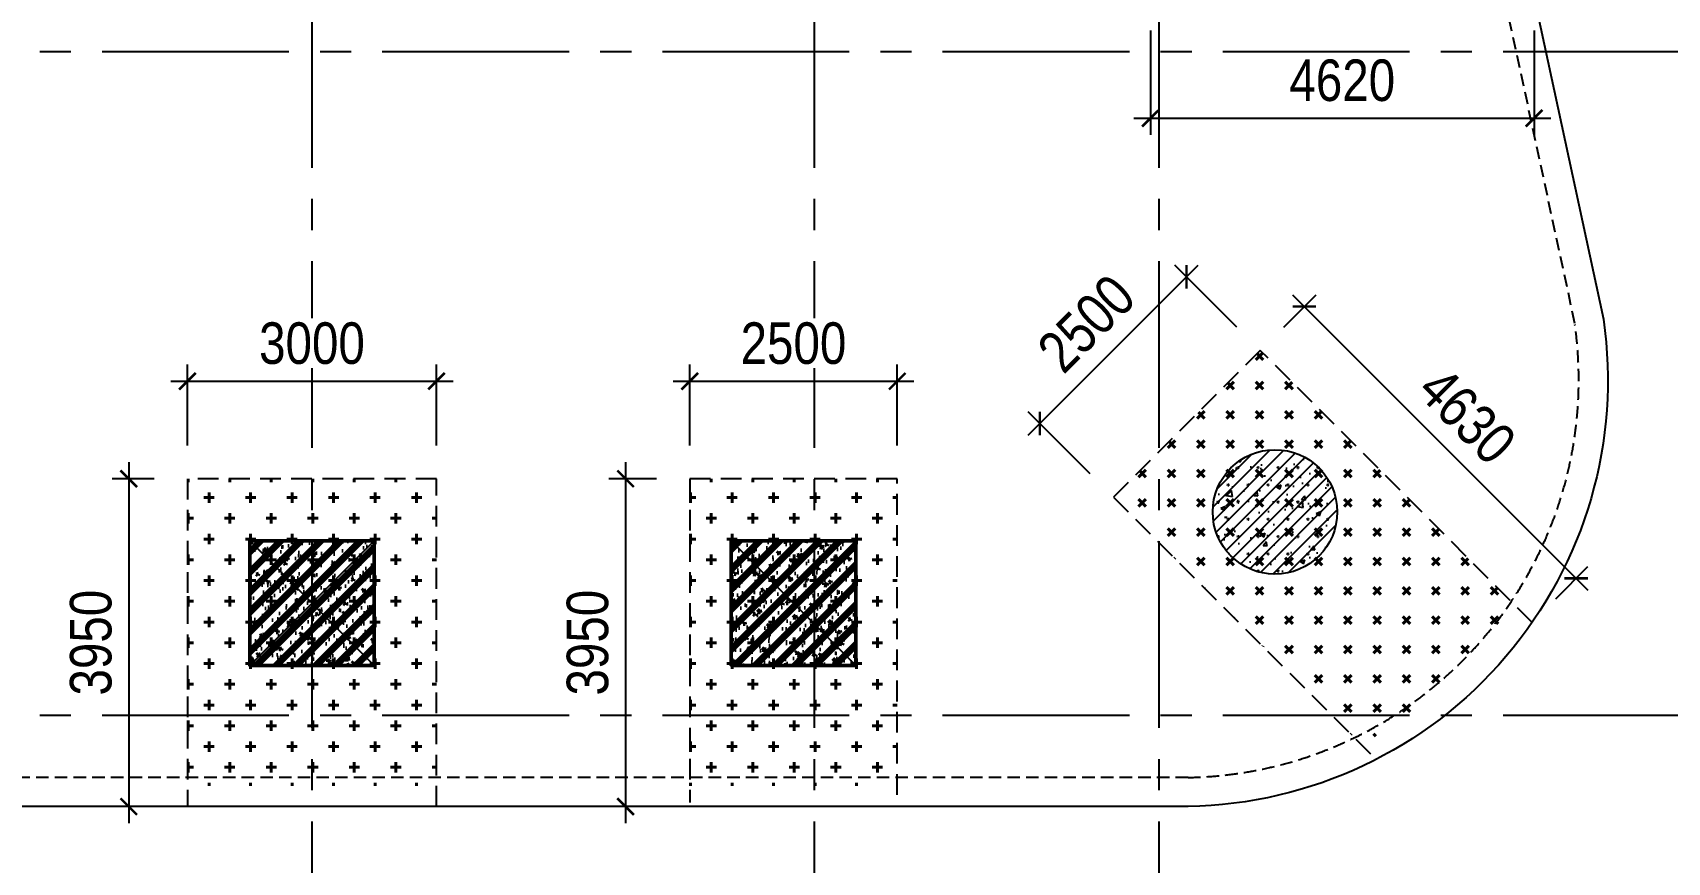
# Model space of a CAD drawing. Header units: millimetres. Extents: x -80883 to 1826631, y -376836 to 309394.
# Drawn here: x 1386722 to 1406412, y -337098 to -327101 of the extents above; entities that cross this region are included whole.
import ezdxf

# ---------------------------------------------------------------- set-up
doc = ezdxf.new("R2010")
doc.units = ezdxf.units.MM
doc.header["$LTSCALE"] = 100
doc.header["$PDMODE"] = 32
doc.header["$PDSIZE"] = 2.5
for name, pattern in [('CENTER2', [1.125, 0.75, -0.125, 0.125, -0.125]), ('DASHED', [4.5, 3, -1.5]), ('HIDDEN', [0.375, 0.25, -0.125])]:
    doc.linetypes.add(name, pattern=pattern)
doc.layers.add('0-Hatch', color=250, linetype='Continuous', lineweight=40)
doc.layers.add('KT-Net cot vach', color=6, linetype='Continuous', lineweight=50)
for name, color, linetype in [('0-khuat', 3, 'HIDDEN'), ('A-GLAZ', 135, 'Continuous'), ('ccu11-Khuat', 9, 'DASHED'), ('ccu11-Thay', 7, 'Continuous'), ('ccu12-Hatch', 250, 'Continuous'), ('ccu12-Truc', 13, 'CENTER2'), ('KC-Betong', 6, 'Continuous'), ('KC2-DIM', 251, 'Continuous')]:
    doc.layers.add(name, color=color, linetype=linetype)
doc.styles.add('Arial Narrow', font='ARIALN.TTF')
doc.dimstyles.new('ccu12-200', dxfattribs={"dimscale": 200, "dimtxt": 2.5, "dimasz": 1, "dimexe": 1, "dimexo": 2, "dimgap": 1, "dimtad": 1, "dimdec": 0, "dimrnd": 5, "dimdsep": 46, "dimtxsty": 'Arial Narrow', "dimblk": 'ARCHTICK', "dimcen": -1, "dimdle": 1, "dimclrd": 256, "dimclre": 256, "dimclrt": 3, "dimadec": 0, "dimazin": 2, "dimtfac": 0.1, "dimtdec": 0, "dimtmove": 0, "dimatfit": 1, "dimldrblk": 'ARCHTICK', "dimfxl": 1, "dimtvp": 0.8333333333333334, "dimtolj": 1, "dimtzin": 12, "dimarcsym": 0})

# ---------------------------------------------------------------- blocks, each defined once
blk = doc.blocks.new('Grid-ST-flat-3')
at = {"layer": 'ccu12-Truc', "ltscale": 30}
for p, q in [((398999.3874795342, -66474.78057617624), (398999.3874795342, -104409.5824195731)), ((405049.3874795342, -66474.78057617624), (405049.3874795342, -104409.5824195731)), ((409199.3874795342, -66474.78057617624), (409199.3874795342, -104409.5824195731)), ((366096.2468389806, -84196.27186137141), (425824.046860399, -84196.27186136867)), ((366096.246838973, -92196.27186136931), (425824.0468604039, -92196.27186137077))]:
    blk.add_line(p, q, dxfattribs=at)
blk = doc.blocks.new('*U151')
h = blk.add_hatch()
h.set_pattern_fill('VATLIEU04', color=250, scale=40, style=0, pattern_type=2)
h.set_pattern_definition([(49.99999999999999, (550, -550), (286.9040730403014, -25.10085399303804), [30, -330]), (355, (550, -550), (-55.50053344520001, 300.8768534800047), [24, -264]), (100.4514, (573.908672, -552.091736), (231.4037526856086, 275.7758168243814), [25.496076, -280.4568448]), (46.18420000000001, (550, -470), (426.8964194502578, -66.20760573160723), [45, -495]), (96.6356, (585.574698, -475.5173228), (373.8650822194813, 389.6471483601767), [38.2441152, -420.6852]), (351.1842, (550, -470), (373.8647780534509, 389.6474403701299), [36, -396]), (21, (590, -490), (238.7628208473847, -161.0475562661355), [30, -330]), (326.0000000000001, (590, -490), (97.32613276863269, 290.0600180187412), [24, -264]), (71.4514, (609.8968932, -503.4206424), (336.089051432596, 129.012198683981), [25.496076, -280.4568448]), (37.50000000000001, (550, -550), (4.863942126916267, 133.1575415325246), [0, -260.8, 0, -268, 0, -265]), (7.499999999999999, (550, -550), (105.2278149768594, 157.7646847529441), [0, -152.8, 0, -254.8, 0, -101]), (327.5, (460.8, -550), (213.5289744689636, -9.021948693751902), [0, -100, 0, -312, 0, -414]), (317.5, (420.8, -550), (233.2744677369545, 40.04199293292709), [0, -130, 0, -207.2, 0, -294]), (45, (550, -550), (-120.2081528017131, 120.2081528017131), []), (45, (550, -501), (-120.2081528017131, 120.2081528017131), [])])
h.paths.add_polyline_path([(-475, 475), (1025, 475), (1025, -1025), (-475, -1025)])
at = {"color": 6, "ltscale": 0.25}
blk.add_lwpolyline([(-475, 475), (1025, 475), (1025, -1025), (-475, -1025)], close=True, dxfattribs=at)
at = {"layer": 'Defpoints', "linetype": 'ByBlock', "ltscale": 30}
for p, q in [((1025, 475), (-475, -1025)), ((-475, 475), (1025, -1025))]:
    blk.add_line(p, q, dxfattribs=at)
blk = doc.blocks.new('MBDVCOTVACH-T2-T6-PN')
at = {"layer": 'ccu12-Hatch', "ltscale": 0.5}
h = blk.add_hatch(dxfattribs=at)
h.set_pattern_fill('BETONG', color=256, scale=80, pattern_type=2)
h.set_pattern_definition([(0, (-1067882.122035017, 300749.4537652719), (0, 415.69219392), [10, -230]), (0, (-1067882.122035017, 300766.7742733519), (0, 415.69219392), [10, -230]), (120, (-1067882.122035017, 300749.4537652719), (-360.0000000896072, -207.8460969599999), [9.999999999999982, -229.9999999999997]), (120, (-1067867.122035017, 300758.114019352), (-360.0000000896072, -207.8460969599999), [9.999999999999982, -229.9999999999997]), (0, (-1067762.122035017, 300957.2998622319), (0, 415.69219392), [10, -230]), (0, (-1067762.122035017, 300974.620370312), (0, 415.69219392), [10, -230]), (120, (-1067762.122035017, 300957.2998622319), (-360.0000000896072, -207.8460969599999), [9.999999999999982, -229.9999999999997]), (120, (-1067747.122035017, 300965.9601163119), (-360.0000000896072, -207.8460969599999), [9.999999999999982, -229.9999999999997]), (59.99999999999999, (-1067872.122035017, 300749.4537652719), (-360.0000000896072, 207.84609696), [10, -230]), (59.99999999999999, (-1067887.122035017, 300758.114019352), (-360.0000000896072, 207.84609696), [10, -230]), (59.99999999999999, (-1067752.122035017, 300541.6076683119), (-360.0000000896072, 207.84609696), [10, -230]), (59.99999999999999, (-1067767.122035017, 300550.2679223919), (-360.0000000896072, 207.84609696), [10, -230]), (45, (-1067882.122035017, 300749.4537652719), (-84.8528137423857, 84.8528137423857), []), (49.99999999999999, (-1067882.122035017, 300749.4537652719), (573.8081460806028, -50.20170798607609), [60, -660]), (355, (-1067882.122035017, 300749.4537652719), (-111.0010668904, 601.7537069600095), [48, -528]), (100.4514, (-1067834.304691017, 300745.2702932719), (462.8075053712172, 551.5516336487628), [50.992152, -560.9136896]), (46.18420000000001, (-1067882.122035017, 300909.4537652719), (853.7928389005156, -132.4152114632145), [90, -990]), (96.6356, (-1067810.972639017, 300898.4191196719), (747.7301644389627, 779.2942967203534), [76.48823039999999, -841.3704]), (351.1842, (-1067882.122035017, 300909.4537652719), (747.7295561069018, 779.2948807402597), [72, -792]), (21, (-1067802.122035017, 300869.4537652719), (477.5256416947693, -322.0951125322711), [60, -660]), (326.0000000000001, (-1067802.122035017, 300869.4537652719), (194.6522655372654, 580.1200360374824), [48, -528]), (71.4514, (-1067762.328248617, 300842.612480472), (672.1781028651919, 258.0243973679619), [50.992152, -560.9136896]), (37.50000000000001, (-1067882.122035017, 300749.4537652719), (9.727884253832535, 266.3150830650492), [0, -521.5999999999999, 0, -536, 0, -530]), (7.499999999999999, (-1067882.122035017, 300749.4537652719), (210.4556299537189, 315.5293695058882), [0, -305.6, 0, -509.6, 0, -202]), (327.5, (-1068060.522035017, 300749.4537652719), (427.0579489379272, -18.0438973875038), [0, -200, 0, -624, 0, -828]), (317.5, (-1068140.522035017, 300749.4537652719), (466.548935473909, 80.08398586585417), [0, -260, 0, -414.4, 0, -588])])
edge = h.paths.add_edge_path()
edge.add_arc((101636.8044801299, -32126.61616641039), 750, 0, 360)
at = {"layer": 'KC-Betong', "ltscale": 0.5}
blk.add_circle((101636.8044801299, -32126.61616641039), 750, dxfattribs=at)
at = {"layer": 'KT-Net cot vach'}
for p in [(89761.80448012985, -32951.61705750693), (95561.80448012985, -32951.61705750995)]:
    blk.add_blockref('*U151', p, dxfattribs=at)
blk = doc.blocks.new('MBKC-T3-PN')
at = {"layer": 'ccu11-Khuat', "ltscale": 0.5, "elevation": -0.0003901197252574179}
blk.add_lwpolyline([(31224.41949791997, 10401.15608117677, -0.1203839840985264), (42572.85465626395, 11719.39024886949), (58379.85115727969, 7611.132730447047, -0.2258253160871416), (60186.44089432061, 5977.409135053749), (65551.80771612958, -9531.095751609828, 0.2919429440186994), (69736.50495830015, -12426.6161779894), (99368.00793614518, -12426.6161779894, -0.2609853684017961), (101894.5837610736, -14307.26193159987), (105248.9736585456, -29866.61846812873, -0.450430548376512), (100589.6931814908, -35326.6158653514), (55455.61416863091, -35326.6158653514, -0.3270381078692864), (50922.90468503162, -31997.94642836676), (46413.0024276413, -18965.37748569861, 0.4276044270060953), (30445.87231722521, -12504.80555859185), (12824.43251889106, -18584.35473983688, -0.1315578741241553), (10225.70651983377, -18473.84767023224), (9061.065310114762, -18020.38528109412, -0.1846755877232493), (7455.469289202709, -16623.04162249499), (2976.957835427951, -9107.263866643538, -0.02202630655650502), (-406.9169527727645, -3413.25466246967, -0.3992423458823245), (1800.966408062493, 257.1217708188342)], format="xyb", close=True, dxfattribs=at)
at = {"layer": 'ccu11-Thay', "elevation": -0.0003901197252574179}
blk.add_lwpolyline([(31106.50862324028, 10730.72166345781, -0.1205795836710196), (42638.87427653908, 12063.859528495), (58473.93031160696, 7948.309303218033, -0.2272385897093211), (60513.964432284, 6101.209794561379), (65878.81921774126, -9405.815059417277, 0.2908633368540378), (69743.13952882006, -12076.6161779894), (99390.07919017388, -12076.6161779894, -0.2655275921417467), (102229.2245215473, -14198.71881677723), (105593.7353260962, -29805.02123810095, -0.4513714951595503), (100592.7770390881, -35676.6158653514), (55455.39553553029, -35676.6158653514, -0.3267809868965265), (50590.57907296135, -32107.86789232772), (46084.8424524439, -19087.33667168533, 0.427810969143063), (30575.2745344413, -12830.40558466513), (12920.16765186726, -18921.57020124164, -0.1330764012900887), (10109.49357222929, -18804.19336872117), (8937.306803341722, -18347.79305564612, -0.183720991931343), (7150.621857264778, -16795.18900673359), (2680.126648878446, -9292.86400619999, -0.02215701127767281), (-737.5723420327995, -3537.213185448665, -0.4024491153328594), (1696.95094252727, 591.477936539799), (31106.50862324028, 10730.72166345781)], format="xyb", dxfattribs=at)
blk = doc.blocks.new('MBKC-N-T3')
at = {"layer": '0-Hatch', "ltscale": 2}
h = blk.add_hatch(dxfattribs=at)
h.set_pattern_fill('CROSS', color=256, scale=1000.000000000006, angle=135, style=0)
h.set_pattern_definition([(135, (6765303.630617171, -4505800.302151032), (-353.553390593276, -8.526512829121202e-14), [125.0000000000008, -375.0000000000023]), (225, (6765303.630617171, -4505711.913803384), (5.684341886080801e-14, -353.553390593276), [125.0000000000008, -375.0000000000023])])
edge = h.paths.add_edge_path()
edge.add_arc((100503.7394000648, -30535.27201428276), 4892.113990781871, 296.231031234144, 325.9103940284376)
edge.add_line((104555.2024366714, -33277.2469525006), (101460.0282505455, -30182.07276637491))
edge.add_line((101460.0282505455, -30182.07276637491), (99692.26129757916, -31949.83971934125))
edge.add_line((99692.26129757916, -31949.83971934125), (102666.0133782688, -34923.59180003055))
h = blk.add_hatch(dxfattribs=at)
h.set_pattern_fill('CROSS', color=256, scale=1000.000000000006, angle=90.00000000000001, style=0)
h.set_pattern_definition([(90, (1638595.804469733, -7908515.616611958), (-250.0000000000016, 250.0000000000014), [125.0000000000008, -375.0000000000023]), (180, (1638658.304469733, -7908453.116611958), (-250.0000000000014, -250.0000000000015), [125.0000000000008, -375.0000000000023])])
h.paths.add_polyline_path([(91536.80446972139, -31726.61661190941), (88536.80446972139, -31726.61661190941), (88536.80446972139, -35426.61506945355), (91536.80446972139, -35426.61506945355)])
h = blk.add_hatch(dxfattribs=at)
h.set_pattern_fill('CROSS', color=256, scale=1000.000000000006, angle=90.00000000000001, style=0)
h.set_pattern_definition([(90, (1644395.804469733, -7908515.616611962), (-250.0000000000016, 250.0000000000014), [125.0000000000008, -375.0000000000023]), (180, (1644458.304469733, -7908453.116611962), (-250.0000000000014, -250.0000000000015), [125.0000000000008, -375.0000000000023])])
h.paths.add_polyline_path([(94586.80446972139, -35426.61506945355), (97086.80446972139, -35426.61506945355), (97086.80446972139, -31726.61661191314), (94586.80446972139, -31726.6166119132)])
at = {"layer": '0-khuat', "ltscale": 10}
for points in [[(104735.0709816902, -33457.11549751944), (101460.0282505455, -30182.07276637491), (99692.26129757916, -31949.83971934125), (102852.1971278689, -35109.77554963063)], [(91536.80446972139, -31726.61661190941), (88536.80446972139, -31726.61661190941)], [(97086.80446972139, -35534.60814153496), (97086.80446972139, -31726.61661191314), (94586.80446972139, -31726.61661191314), (94586.80446972139, -35629.42449469049)]]:
    blk.add_lwpolyline(points, dxfattribs=at)
at = {"layer": '0-khuat', "ltscale": 10, "extrusion": (1, 0, 0), "elevation": 88536.80446972139}
blk.add_lwpolyline([(-31726.61661190941, 0), (-35676.61506945355, -0.1207024955556514)], dxfattribs=at)
at = {"layer": '0-khuat', "ltscale": 10, "extrusion": (-1, 0, 0), "elevation": -91536.80446972139}
blk.add_lwpolyline([(35676.61506945355, -0.1235698724567536), (31726.61661190941, 0)], dxfattribs=at)
blk = doc.blocks.new('_ARCHTICK')
at = {"color": 0, "linetype": 'ByBlock', "const_width": 0.15}
blk.add_lwpolyline([(-0.5, -0.5), (0.5, 0.5)], dxfattribs=at)
blk = doc.blocks.new('*D1150')
at = {"layer": 'Defpoints', "color": 0, "ltscale": 0.5, "transparency": 16777216}
for p in [(1397136.008647792, -331300.9242764174), (1394636.008647792, -332476.070377185), (1397136.008647792, -332476.070377185)]:
    blk.add_point(p, dxfattribs=at)
at = {"layer": 'KC2-DIM', "lineweight": -2, "ltscale": 0.5, "transparency": 16777216}
for p, q in [((1394636.008647792, -332076.070377185), (1394636.008647792, -331100.9242764174)), ((1397136.008647792, -332076.070377185), (1397136.008647792, -331100.9242764174)), ((1394436.008647792, -331300.9242764174), (1397336.008647792, -331300.9242764174))]:
    blk.add_line(p, q, dxfattribs=at)
at = {"layer": 'KC2-DIM', "lineweight": -2, "ltscale": 0.5, "transparency": 16777216, "xscale": 200, "yscale": 200, "zscale": 200, "rotation": 180}
blk.add_blockref('_ARCHTICK', (1394636.008647792, -331300.9242764174), dxfattribs=at)
at = {"layer": 'KC2-DIM', "lineweight": -2, "ltscale": 0.5, "transparency": 16777216, "xscale": 200, "yscale": 200, "zscale": 200}
blk.add_blockref('_ARCHTICK', (1397136.008647792, -331300.9242764174), dxfattribs=at)
at = {"layer": 'KC2-DIM', "color": 3, "ltscale": 0.5, "transparency": 16777216, "insert": (1395886.008647792, -330845.6377825565), "char_height": 500, "attachment_point": 5, "style": 'Arial Narrow', "bg_fill": 3, "box_fill_scale": 1.1, "bg_fill_color": 256, "bg_fill_true_color": 13158600, "bg_fill_transparency": 0}
blk.add_mtext('\\A1;2500', dxfattribs=at)
blk = doc.blocks.new('*D1151')
at = {"layer": 'Defpoints', "color": 0, "ltscale": 0.5, "transparency": 16777216}
for p in [(1394636.008647792, -332476.0703771851), (1393863.049038087, -336426.0696306234), (1394636.008647792, -336426.0696306234)]:
    blk.add_point(p, dxfattribs=at)
at = {"layer": 'KC2-DIM', "lineweight": -2, "ltscale": 0.5, "transparency": 16777216}
for p, q in [((1393863.049038087, -332276.0703771851), (1393863.049038087, -336626.0696306234)), ((1394236.008647792, -332476.0703771851), (1393663.049038087, -332476.0703771851)), ((1394236.008647792, -336426.0696306234), (1393663.049038087, -336426.0696306234))]:
    blk.add_line(p, q, dxfattribs=at)
at = {"layer": 'KC2-DIM', "lineweight": -2, "ltscale": 0.5, "transparency": 16777216, "xscale": 200, "yscale": 200, "zscale": 200}
for p, rotation in [((1393863.049038087, -332476.0703771851), 90), ((1393863.049038087, -336426.0696306234), 270)]:
    blk.add_blockref('_ARCHTICK', p, dxfattribs=dict(at, rotation=rotation))
at = {"layer": 'KC2-DIM', "color": 3, "ltscale": 0.5, "transparency": 16777216, "insert": (1393407.762544225, -334451.0700039046), "char_height": 500, "attachment_point": 5, "rotation": 90, "style": 'Arial Narrow', "bg_fill": 3, "box_fill_scale": 1.1, "bg_fill_color": 256, "bg_fill_true_color": 13158600, "bg_fill_transparency": 0}
blk.add_mtext('\\A1;3950', dxfattribs=at)
blk = doc.blocks.new('*D1160')
at = {"layer": 'Defpoints', "color": 0, "ltscale": 0.5, "transparency": 16777216}
for p in [(1391586.008647792, -331300.9242764174), (1388586.008647792, -332476.0703771813), (1391586.008647792, -332476.0703771813)]:
    blk.add_point(p, dxfattribs=at)
at = {"layer": 'KC2-DIM', "lineweight": -2, "ltscale": 0.5, "transparency": 16777216}
for p, q in [((1388586.008647792, -332076.0703771813), (1388586.008647792, -331100.9242764174)), ((1391586.008647792, -332076.0703771813), (1391586.008647792, -331100.9242764174)), ((1388386.008647792, -331300.9242764174), (1391786.008647792, -331300.9242764174))]:
    blk.add_line(p, q, dxfattribs=at)
at = {"layer": 'KC2-DIM', "lineweight": -2, "ltscale": 0.5, "transparency": 16777216, "xscale": 200, "yscale": 200, "zscale": 200, "rotation": 180}
blk.add_blockref('_ARCHTICK', (1388586.008647792, -331300.9242764174), dxfattribs=at)
at = {"layer": 'KC2-DIM', "lineweight": -2, "ltscale": 0.5, "transparency": 16777216, "xscale": 200, "yscale": 200, "zscale": 200}
blk.add_blockref('_ARCHTICK', (1391586.008647792, -331300.9242764174), dxfattribs=at)
at = {"layer": 'KC2-DIM', "color": 3, "ltscale": 0.5, "transparency": 16777216, "insert": (1390086.008647792, -330845.6377825565), "char_height": 500, "attachment_point": 5, "style": 'Arial Narrow', "bg_fill": 3, "box_fill_scale": 1.1, "bg_fill_color": 256, "bg_fill_true_color": 13158600, "bg_fill_transparency": 0}
blk.add_mtext('\\A1;3000', dxfattribs=at)
blk = doc.blocks.new('*D1161')
at = {"layer": 'Defpoints', "color": 0, "ltscale": 0.5, "transparency": 16777216}
for p in [(1388586.008647792, -332476.0703771814), (1387879.096304734, -336426.0688347255), (1388586.008647792, -336426.0688347255, -0.1207024955556514)]:
    blk.add_point(p, dxfattribs=at)
at = {"layer": 'KC2-DIM', "lineweight": -2, "ltscale": 0.5, "transparency": 16777216}
for p, q in [((1387879.096304734, -332276.0703771814), (1387879.096304734, -336626.0688347255)), ((1388186.008647792, -332476.0703771814), (1387679.096304734, -332476.0703771814)), ((1388186.008647792, -336426.0688347255), (1387679.096304734, -336426.0688347255))]:
    blk.add_line(p, q, dxfattribs=at)
at = {"layer": 'KC2-DIM', "lineweight": -2, "ltscale": 0.5, "transparency": 16777216, "xscale": 200, "yscale": 200, "zscale": 200}
for p, rotation in [((1387879.096304734, -332476.0703771814), 90), ((1387879.096304734, -336426.0688347255), 270)]:
    blk.add_blockref('_ARCHTICK', p, dxfattribs=dict(at, rotation=rotation))
at = {"layer": 'KC2-DIM', "color": 3, "ltscale": 0.5, "transparency": 16777216, "insert": (1387423.809810873, -334451.0696059538), "char_height": 500, "attachment_point": 5, "rotation": 90, "style": 'Arial Narrow', "bg_fill": 3, "box_fill_scale": 1.1, "bg_fill_color": 256, "bg_fill_true_color": 13158600, "bg_fill_transparency": 0}
blk.add_mtext('\\A1;3950', dxfattribs=at)
blk = doc.blocks.new('*D1166')
at = {"layer": 'Defpoints', "color": 0, "ltscale": 0.5, "transparency": 16777216}
for p in [(1400186.008811985, -326676.0704365792), (1404806.807170119, -326676.0704365792), (1404806.807170119, -328132.6736557207)]:
    blk.add_point(p, dxfattribs=at)
at = {"layer": 'KC2-DIM', "lineweight": -2, "ltscale": 0.5, "transparency": 16777216}
for p, q in [((1400186.008811985, -327076.0704365792), (1400186.008811985, -328332.6736557207)), ((1404806.807170119, -327076.0704365792), (1404806.807170119, -328332.6736557207)), ((1399986.008811985, -328132.6736557207), (1405006.807170119, -328132.6736557207))]:
    blk.add_line(p, q, dxfattribs=at)
at = {"layer": 'KC2-DIM', "lineweight": -2, "ltscale": 0.5, "transparency": 16777216, "xscale": 200, "yscale": 200, "zscale": 200, "rotation": 180}
blk.add_blockref('_ARCHTICK', (1400186.008811985, -328132.6736557207), dxfattribs=at)
at = {"layer": 'KC2-DIM', "lineweight": -2, "ltscale": 0.5, "transparency": 16777216, "xscale": 200, "yscale": 200, "zscale": 200}
blk.add_blockref('_ARCHTICK', (1404806.807170119, -328132.6736557207), dxfattribs=at)
at = {"layer": 'KC2-DIM', "color": 3, "ltscale": 0.5, "transparency": 16777216, "insert": (1402496.407991052, -327677.3871618598), "char_height": 500, "attachment_point": 5, "style": 'Arial Narrow', "bg_fill": 3, "box_fill_scale": 1.1, "bg_fill_color": 256, "bg_fill_true_color": 13158600, "bg_fill_transparency": 0}
blk.add_mtext('\\A1;4620', dxfattribs=at)
blk = doc.blocks.new('*D1197')
at = {"layer": 'Defpoints', "color": 0, "ltscale": 0.5, "transparency": 16777216}
for p in [(1400620.945240499, -330043.2393435304), (1401509.232428616, -330931.5265316468), (1399741.46547565, -332699.2934846131)]:
    blk.add_point(p, dxfattribs=at)
at = {"layer": 'KC2-DIM', "lineweight": -2, "ltscale": 0.5, "transparency": 16777216}
for p, q in [((1398711.756931296, -331952.427652734), (1400762.366596737, -329901.817987293)), ((1401226.389716141, -330648.6838191722), (1400479.523884262, -329901.817987293)), ((1399458.622763175, -332416.4507721384), (1398711.756931296, -331669.5849402592))]:
    blk.add_line(p, q, dxfattribs=at)
at = {"layer": 'KC2-DIM', "lineweight": -2, "ltscale": 0.5, "transparency": 16777216, "xscale": 200, "yscale": 200, "zscale": 200}
for p, rotation in [((1400620.945240499, -330043.2393435304), 45), ((1398853.178287533, -331811.0062964966), 225)]:
    blk.add_blockref('_ARCHTICK', p, dxfattribs=dict(at, rotation=rotation))
at = {"layer": 'KC2-DIM', "color": 3, "ltscale": 0.5, "transparency": 16777216, "insert": (1399415.125596825, -330605.186652822), "char_height": 500, "attachment_point": 5, "rotation": 45, "style": 'Arial Narrow', "bg_fill": 3, "box_fill_scale": 1.1, "bg_fill_color": 256, "bg_fill_true_color": 13158600, "bg_fill_transparency": 0}
blk.add_mtext('\\A1;2500', dxfattribs=at)
blk = doc.blocks.new('*D1149')
at = {"layer": 'Defpoints', "color": 0, "ltscale": 0.5, "transparency": 16777216}
for p in [(1401509.232428616, -330931.5265316468), (1405314.581920871, -333676.2619422417), (1404784.274880041, -334206.5689830715)]:
    blk.add_point(p, dxfattribs=at)
at = {"layer": 'KC2-DIM', "lineweight": -2, "ltscale": 0.5, "transparency": 16777216}
for p, q in [((1401792.075141091, -330648.6838191722), (1402180.960825683, -330259.7981345797)), ((1401898.118113209, -330259.7981345798), (1405456.003277108, -333817.683298479)), ((1405067.117592515, -333923.7262705968), (1405456.003277108, -333534.8405860043))]:
    blk.add_line(p, q, dxfattribs=at)
at = {"layer": 'KC2-DIM', "lineweight": -2, "ltscale": 0.5, "transparency": 16777216, "xscale": 200, "yscale": 200, "zscale": 200}
for p, rotation in [((1402039.539469446, -330401.219490817), 135.000000000001), ((1405314.581920871, -333676.2619422417), 315.000000000001)]:
    blk.add_blockref('_ARCHTICK', p, dxfattribs=dict(at, rotation=rotation))
at = {"layer": 'KC2-DIM', "color": 3, "ltscale": 0.5, "transparency": 16777216, "insert": (1403998.99686235, -331716.8045493378), "char_height": 500, "attachment_point": 5, "rotation": 315.000000000001, "style": 'Arial Narrow', "bg_fill": 3, "box_fill_scale": 1.1, "bg_fill_color": 256, "bg_fill_true_color": 13158600, "bg_fill_transparency": 0}
blk.add_mtext('\\A1;4630', dxfattribs=at)

msp = doc.modelspace()

# ---------------------------------------------------------------- linework, layer by layer
at = {"layer": 'A-GLAZ'}
msp.add_lwpolyline([(1331155.712801311, -290018.7321018141, -0.1205795836710196), (1342688.078454609, -288685.5942367769), (1358523.134489677, -292801.1444620539, -0.2272385897093211), (1360563.168610354, -294648.2439707106), (1365928.023395812, -310155.2688246892, 0.2908633368540378), (1369792.34370689, -312826.0699432613), (1399439.283368244, -312826.0699432613, -0.2655275921417467), (1402278.428699618, -314948.1725820492), (1405642.939504167, -330554.4750033729, -0.4513714951595503), (1400641.981217158, -336426.0696306233), (1355504.599713601, -336426.0696306233, -0.3267809868965265), (1350639.783251032, -332857.3216575996), (1346134.046630514, -319836.7904369573, 0.427810969143063), (1330624.478712512, -313579.8593499371), (1312969.371829938, -319671.0239665136, -0.1330764012900887), (1310158.6977503, -319553.6471339931), (1308986.510981412, -319097.2468209181, -0.183720991931343), (1307199.826035335, -317544.6427720055), (1302729.330826949, -310042.3177714719, -0.02215701127767281), (1299311.631836038, -304286.6669507206, -0.4024491153328594), (1301746.155120598, -300157.9758287321), (1331155.712801311, -290018.7321018141)], format="xyb", dxfattribs=at)

# ---------------------------------------------------------------- block references
for name, p in [('Grid-ST-flat-3', (991086.621342859, -243129.7985158589)), ('MBKC-N-T3', (1300049.20417807, -300749.4537652719))]:
    msp.add_blockref(name, p)
at = {"layer": 'KC2-DIM', "ltscale": 0.5}
msp.add_blockref('MBKC-T3-PN', (1300049.20417807, -300749.4537652719), dxfattribs=at)
at = {"layer": 'KC2-DIM'}
msp.add_blockref('MBDVCOTVACH-T2-T6-PN', (1300049.20417807, -300749.4537652719), dxfattribs=at)

# ---------------------------------------------------------------- next in the draw order: dimensions: what is measured, and where the dimension line sits
at = {"layer": 'KC2-DIM', "ltscale": 0.5}
for base, p1, p2, picture, middle in [((1404806.807170119, -328132.6736557207), (1400186.008811985, -326676.0704365792), (1404806.807170119, -326676.0704365792), '*D1166', (1402496.407991052, -327677.3871618598)), ((1391586.008647792, -331300.9242764174), (1388586.008647792, -332476.0703771813), (1391586.008647792, -332476.0703771813), '*D1160', (1390086.008647792, -330845.6377825565)), ((1397136.008647792, -331300.9242764174), (1394636.008647792, -332476.070377185), (1397136.008647792, -332476.070377185), '*D1150', (1395886.008647792, -330845.6377825565))]:
    dim = msp.add_linear_dim(base=base, p1=p1, p2=p2, dimstyle='ccu12-200', override={"dimfxl": 150, "dimtfill": 1}, dxfattribs=at)
    dim.commit()
    dim.dimension.update_dxf_attribs({"geometry": picture, "text_midpoint": middle})
dim = msp.add_aligned_dim(p1=(1399741.46547565, -332699.2934846131), p2=(1401509.232428616, -330931.5265316468), distance=1256.227788716848, dimstyle='ccu12-200', override={"dimfxl": 150, "dimtfill": 1}, dxfattribs=at)
dim.commit()
dim.dimension.update_dxf_attribs({"geometry": '*D1197', "text_midpoint": (1399415.125596825, -330605.186652822)})

# ---------------------------------------------------------------- next in the draw order: dimensions: what is measured, and where the dimension line sits
dim = msp.add_aligned_dim(p1=(1401509.232428616, -330931.5265316468), p2=(1404784.274880041, -334206.5689830714), distance=749.9674093636423, dimstyle='ccu12-200', override={"dimfxl": 150, "dimtfill": 1}, dxfattribs=at)
dim.commit()
dim.dimension.update_dxf_attribs({"geometry": '*D1149', "text_midpoint": (1403998.99686235, -331716.8045493378)})
for base, p1, p2, picture, middle in [((1387879.096304734, -336426.0688347255), (1388586.008647792, -332476.0703771813), (1388586.008647792, -336426.0688347254, -0.1207024955556514), '*D1161', (1387423.809810873, -334451.0696059538)), ((1393863.049038087, -336426.0696306234), (1394636.008647792, -332476.070377185), (1394636.008647792, -336426.0696306233), '*D1151', (1393407.762544225, -334451.0700039046))]:
    dim = msp.add_linear_dim(base=base, p1=p1, p2=p2, angle=90, dimstyle='ccu12-200', override={"dimfxl": 150, "dimtfill": 1}, dxfattribs=at)
    dim.commit()
    dim.dimension.update_dxf_attribs({"geometry": picture, "text_midpoint": middle})

doc.saveas('drawing.dxf')
